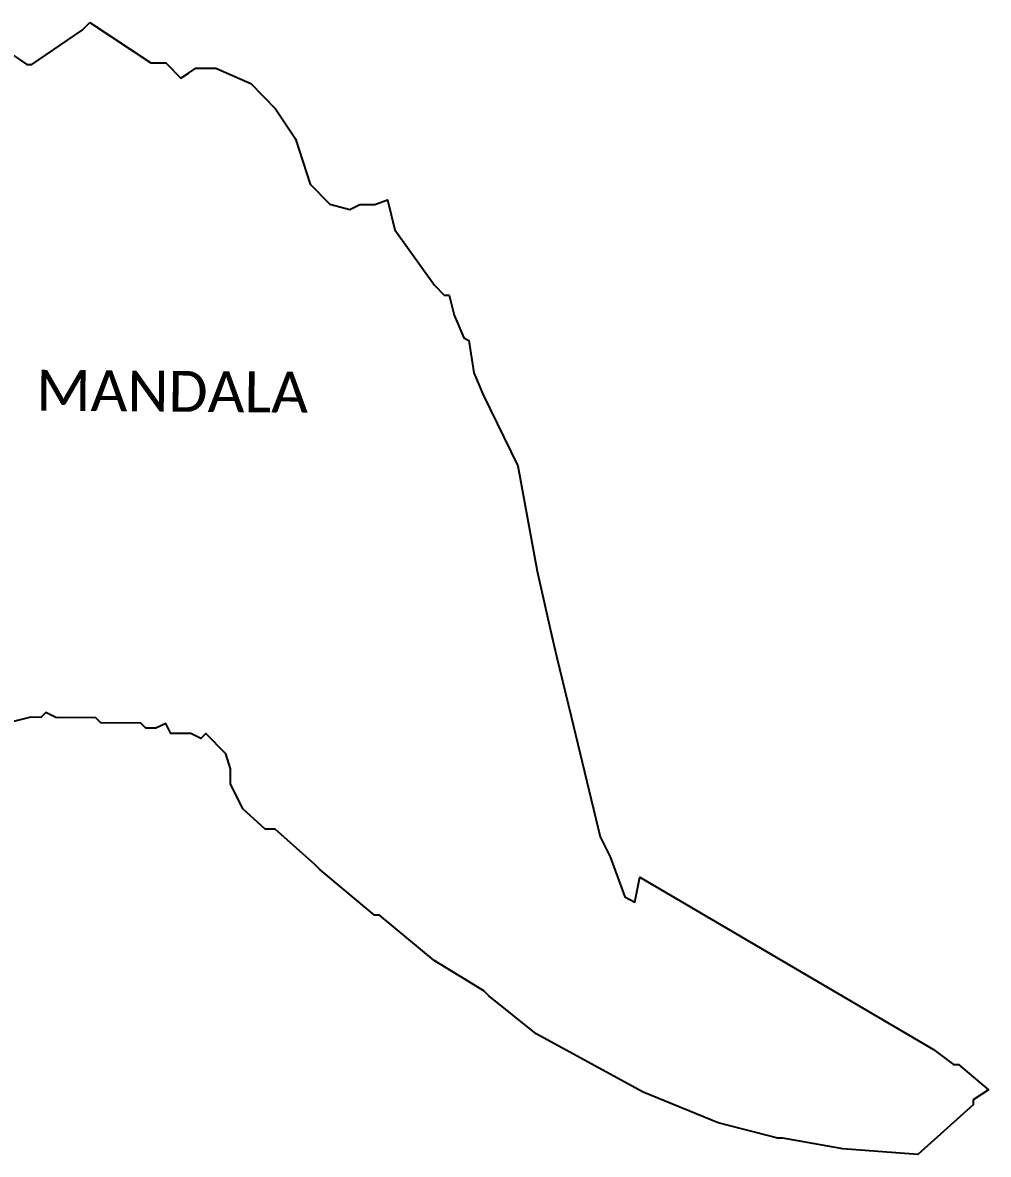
# Model space of a CAD drawing. Header units: metres. Extents: x 278224 to 282386, y 2044643 to 2047619.
# Drawn here: x 280223 to 282386, y 2044643 to 2047176 of the extents above; entities that cross this region are included whole.
import ezdxf

# ---------------------------------------------------------------- set-up
doc = ezdxf.new("R2010")
doc.units = ezdxf.units.M
doc.layers.add('VILLAGE NAME', color=250, linetype='Continuous')
doc.styles.get("Standard").update_dxf_attribs({"font": 'simplex.shx'})

msp = doc.modelspace()

# ---------------------------------------------------------------- linework, layer by layer
at = {"color": 6, "flags": 128}
for points in [[(280373.7, 2047176.4), (280510.8, 2047086.4), (280544.4, 2047086.2), (280577.7, 2047052.3), (280594.6, 2047063.4), (280611.5, 2047074.5), (280656.3, 2047074.1), (280734.4, 2047039.9), (280789.9, 2046983.5), (280834.2, 2046916), (280867.1, 2046814.9), (280911.5, 2046769.8), (280956.2, 2046758.3), (280978.7, 2046769.3), (281012.3, 2046769.1), (281040.3, 2046780), (281056.6, 2046712.7), (281145.3, 2046588.9), (281167.5, 2046566.3), (281178.7, 2046566.2), (281189.6, 2046521.3), (281211.5, 2046470.8), (281222.7, 2046465.1), (281233.3, 2046392.2), (281254.5, 2046343.6), (281332.5, 2046184.3), (281375.5, 2045948.8), (281408, 2045803), (281418.8, 2045758.1), (281451.4, 2045623.5), (281516.5, 2045354.2), (281538.6, 2045309.3), (281571.5, 2045219.4), (281593.8, 2045208.1), (281605.4, 2045264), (282263.1, 2044878.2), (282307.7, 2044844.2), (282318.8, 2044844.1), (282385.6, 2044787.6), (282351.8, 2044765.5), (282351.8, 2044754.3), (282227.7, 2044643.3), (282059.8, 2044655.8), (281925.6, 2044679.2), (281914.5, 2044679.2), (281780.3, 2044713.9), (281612.9, 2044782.4), (281373.1, 2044913), (281267.4, 2044997.8), (281256.3, 2045009.1), (281144.8, 2045077.1), (281022.4, 2045178.9), (281011.2, 2045178.9), (280888.9, 2045280.7), (280877.8, 2045291.9), (280788.8, 2045371), (280766.4, 2045371.2), (280716.3, 2045416.4), (280688.8, 2045472.6), (280688.8, 2045506.1), (280678.1, 2045539.8), (280633.7, 2045585), (280622.3, 2045573.9), (280600.1, 2045585.2), (280555.3, 2045585.6), (280544.2, 2045608), (280521.8, 2045597), (280499.3, 2045597.2), (280488.3, 2045608.5), (280398.7, 2045608.8), (280387.6, 2045620.4), (280298, 2045621.1), (280275.7, 2045632.5), (280264.4, 2045621.4), (280242, 2045621.6), (280197.1, 2045610.7)], [(280199.8, 2047105.1), (280233.1, 2047082.4), (280244.3, 2047082.3), (280356.8, 2047159.7), (280373.7, 2047176.4)]]:
    msp.add_lwpolyline(points, dxfattribs=at)

# ---------------------------------------------------------------- texts
at = {"layer": 'VILLAGE NAME', "insert": (280254.2, 2046399.4), "char_height": 91.425, "attachment_point": 1, "rotation": 359.5442}
msp.add_mtext_dynamic_manual_height_columns('{\\fCalibri|b0|i0|c0|p34;MANDALA}', width=798.716, gutter_width=457.1, heights=[0], dxfattribs=at)

doc.saveas('drawing.dxf')
